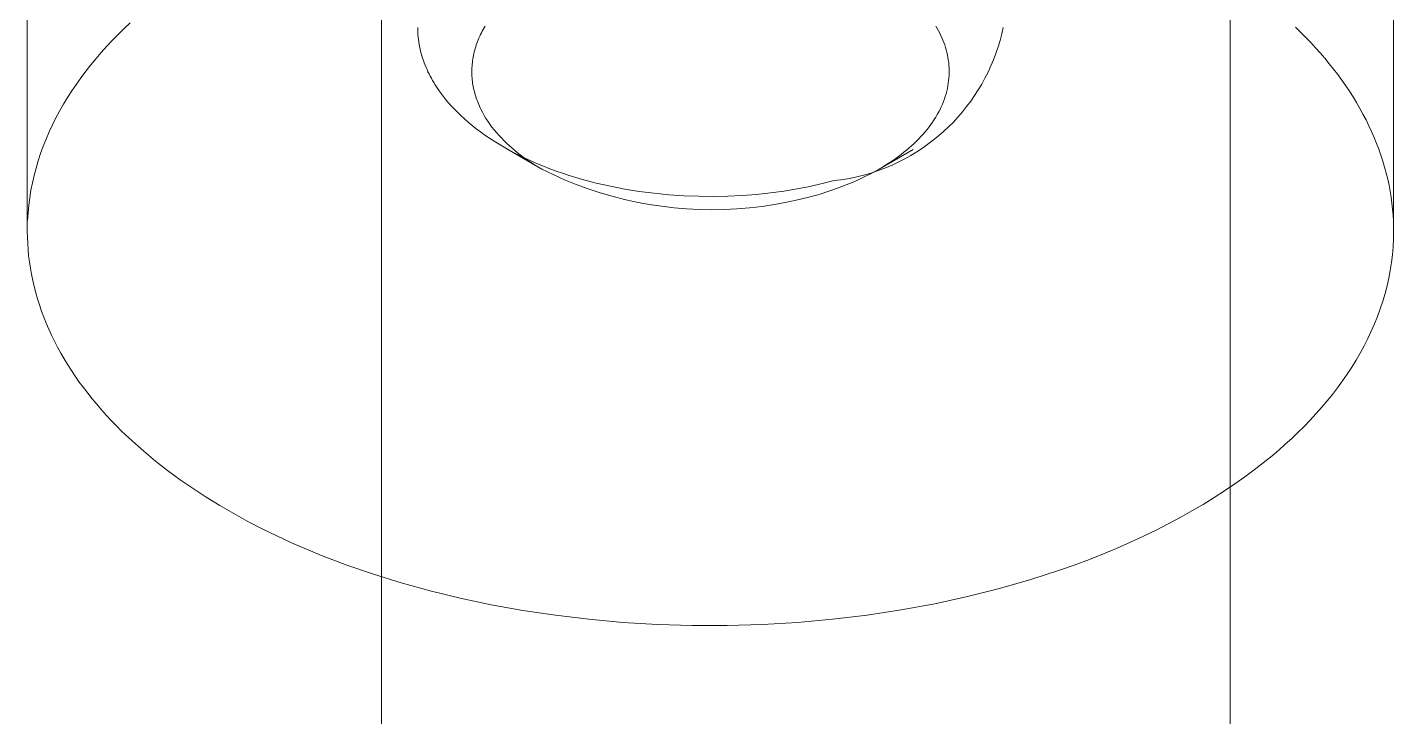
# Model space of a CAD drawing. Header units: inches. Extents: x -6 to 195, y -3 to 126.
# Drawn here: x 179.537 to 180.088, y 45.536 to 45.814 of the extents above; entities that cross this region are included whole.
import ezdxf

# ---------------------------------------------------------------- set-up
doc = ezdxf.new("R2010")
doc.units = ezdxf.units.IN
doc.linetypes.add('HIDDEN', pattern=[1.905, 1.27, -0.635])
doc.layers.add('ZANO_R', color=7, linetype='Continuous', lineweight=0)
doc.layers.add('ZANO_R_przerywana', color=250, linetype='HIDDEN', lineweight=0)

msp = doc.modelspace()

# ---------------------------------------------------------------- linework, layer by layer
at = {"layer": 'ZANO_R'}
msp.add_line((179.6798, 57.18639), (179.6798, 44.52105), dxfattribs=at)
at = {"layer": 'ZANO_R_przerywana'}
for p, q in [((179.53694, 45.73164), (179.53694, 45.98491)), ((180.08812, 45.98454), (180.08812, 45.73164)), ((179.62848, 42.1211), (179.62848, 45.97578)), ((180.02218, 45.97547), (180.02218, 42.1211)), ((179.5784, 45.81557), (179.57597, 45.81327)), ((179.72164, 45.81427), (179.72124, 45.81359)), ((179.904, 45.81329), (179.90346, 45.8142)), ((179.57359, 45.81092), (179.57126, 45.80854)), ((179.57597, 45.81327), (179.57359, 45.81092)), ((179.69444, 45.81278), (179.69442, 45.81376)), ((179.69447, 45.8118), (179.69444, 45.81278)), ((179.69453, 45.81082), (179.69447, 45.8118)), ((179.69462, 45.80985), (179.69453, 45.81082)), ((179.69473, 45.80888), (179.69462, 45.80985)), ((179.69486, 45.80792), (179.69473, 45.80888)), ((179.71885, 45.80875), (179.71857, 45.80806)), ((179.71914, 45.80945), (179.71885, 45.80875)), ((179.71945, 45.81015), (179.71914, 45.80945)), ((179.71978, 45.81084), (179.71945, 45.81015)), ((179.72012, 45.81153), (179.71978, 45.81084)), ((179.72048, 45.81222), (179.72012, 45.81153)), ((179.72085, 45.81291), (179.72048, 45.81222)), ((179.72124, 45.81359), (179.72085, 45.81291)), ((179.90451, 45.81237), (179.904, 45.81329)), ((179.90499, 45.81144), (179.90451, 45.81237)), ((179.90545, 45.8105), (179.90499, 45.81144)), ((179.90588, 45.80955), (179.90545, 45.8105)), ((179.90628, 45.80859), (179.90588, 45.80955)), ((179.93004, 45.8111), (179.92934, 45.80845)), ((179.93064, 45.81376), (179.93004, 45.8111)), ((180.05265, 45.80973), (180.04851, 45.81383)), ((180.05465, 45.80765), (180.05265, 45.80973)), ((179.56679, 45.80367), (179.56465, 45.80117)), ((179.569, 45.80612), (179.56679, 45.80367)), ((179.57126, 45.80854), (179.569, 45.80612)), ((179.69501, 45.80695), (179.69486, 45.80792)), ((179.69519, 45.806), (179.69501, 45.80695)), ((179.69539, 45.80505), (179.69519, 45.806)), ((179.69561, 45.8041), (179.69539, 45.80505)), ((179.69586, 45.80316), (179.69561, 45.8041)), ((179.71723, 45.80384), (179.71706, 45.80314)), ((179.71742, 45.80454), (179.71723, 45.80384)), ((179.71761, 45.80525), (179.71742, 45.80454)), ((179.71783, 45.80595), (179.71761, 45.80525)), ((179.71806, 45.80665), (179.71783, 45.80595)), ((179.71831, 45.80736), (179.71806, 45.80665)), ((179.71857, 45.80806), (179.71831, 45.80736)), ((179.90666, 45.80762), (179.90628, 45.80859)), ((179.90701, 45.80664), (179.90666, 45.80762)), ((179.90733, 45.80565), (179.90701, 45.80664)), ((179.90762, 45.80466), (179.90733, 45.80565)), ((179.90788, 45.80366), (179.90762, 45.80466)), ((179.90811, 45.80265), (179.90788, 45.80366)), ((179.92767, 45.80325), (179.92669, 45.8007)), ((179.92855, 45.80584), (179.92767, 45.80325)), ((179.92934, 45.80845), (179.92855, 45.80584)), ((180.0566, 45.80554), (180.05465, 45.80765)), ((180.05849, 45.80342), (180.0566, 45.80554)), ((180.06034, 45.80127), (180.05849, 45.80342)), ((179.56257, 45.79864), (179.56055, 45.79608)), ((179.56465, 45.80117), (179.56257, 45.79864)), ((179.69613, 45.80222), (179.69586, 45.80316)), ((179.69641, 45.80129), (179.69613, 45.80222)), ((179.69672, 45.80037), (179.69641, 45.80129)), ((179.69705, 45.79945), (179.69672, 45.80037)), ((179.6974, 45.79854), (179.69705, 45.79945)), ((179.69777, 45.79763), (179.6974, 45.79854)), ((179.71633, 45.79821), (179.71629, 45.7975)), ((179.71639, 45.79891), (179.71633, 45.79821)), ((179.71646, 45.79961), (179.71639, 45.79891)), ((179.71655, 45.80032), (179.71646, 45.79961)), ((179.71666, 45.80102), (179.71655, 45.80032)), ((179.71678, 45.80173), (179.71666, 45.80102)), ((179.71691, 45.80243), (179.71678, 45.80173)), ((179.71706, 45.80314), (179.71691, 45.80243)), ((179.90831, 45.80163), (179.90811, 45.80265)), ((179.90847, 45.80061), (179.90831, 45.80163)), ((179.90861, 45.79958), (179.90847, 45.80061)), ((179.90871, 45.79854), (179.90861, 45.79958)), ((179.90877, 45.79751), (179.90871, 45.79854)), ((179.92564, 45.79818), (179.92449, 45.7957)), ((179.92669, 45.8007), (179.92564, 45.79818)), ((180.06213, 45.7991), (180.06034, 45.80127)), ((180.06387, 45.79691), (180.06213, 45.7991)), ((179.55861, 45.79348), (179.55673, 45.79085)), ((179.56055, 45.79608), (179.55861, 45.79348)), ((179.69817, 45.79673), (179.69777, 45.79763)), ((179.69857, 45.79584), (179.69817, 45.79673)), ((179.699, 45.79495), (179.69857, 45.79584)), ((179.69945, 45.79408), (179.699, 45.79495)), ((179.69992, 45.79321), (179.69945, 45.79408)), ((179.7004, 45.79234), (179.69992, 45.79321)), ((179.7009, 45.79149), (179.7004, 45.79234)), ((179.71627, 45.7968), (179.71625, 45.79611)), ((179.71625, 45.79611), (179.71626, 45.79541)), ((179.71626, 45.79541), (179.71628, 45.79471)), ((179.71629, 45.7975), (179.71627, 45.7968)), ((179.71628, 45.79471), (179.71631, 45.79402)), ((179.71631, 45.79402), (179.71636, 45.79333)), ((179.71636, 45.79333), (179.71642, 45.79264)), ((179.71642, 45.79264), (179.7165, 45.79195)), ((179.90846, 45.7912), (179.9086, 45.79226)), ((179.9086, 45.79226), (179.90871, 45.79331)), ((179.90871, 45.79331), (179.90877, 45.79437)), ((179.90881, 45.79646), (179.90877, 45.79751)), ((179.90877, 45.79437), (179.90881, 45.79542)), ((179.90881, 45.79542), (179.90881, 45.79646)), ((179.92326, 45.79326), (179.92194, 45.79087)), ((179.92449, 45.7957), (179.92326, 45.79326)), ((180.06556, 45.7947), (180.06387, 45.79691)), ((180.06718, 45.79248), (180.06556, 45.7947)), ((180.06876, 45.79024), (180.06718, 45.79248)), ((179.55493, 45.78819), (179.5532, 45.78549)), ((179.55673, 45.79085), (179.55493, 45.78819)), ((179.70142, 45.79064), (179.7009, 45.79149)), ((179.70195, 45.7898), (179.70142, 45.79064)), ((179.7025, 45.78897), (179.70195, 45.7898)), ((179.70307, 45.78815), (179.7025, 45.78897)), ((179.70425, 45.78653), (179.70307, 45.78815)), ((179.7165, 45.79195), (179.71659, 45.79126)), ((179.71659, 45.79126), (179.7167, 45.79058)), ((179.7167, 45.79058), (179.71682, 45.7899)), ((179.71682, 45.7899), (179.71696, 45.78922)), ((179.71696, 45.78922), (179.71711, 45.78855)), ((179.71711, 45.78855), (179.71727, 45.78788)), ((179.71727, 45.78788), (179.71745, 45.78721)), ((179.71745, 45.78721), (179.71764, 45.78655)), ((179.90724, 45.78592), (179.90755, 45.78697)), ((179.90755, 45.78697), (179.90783, 45.78803)), ((179.90783, 45.78803), (179.90808, 45.78909)), ((179.90808, 45.78909), (179.90829, 45.79015)), ((179.90829, 45.79015), (179.90846, 45.7912)), ((179.92054, 45.78852), (179.91906, 45.78622)), ((179.92194, 45.79087), (179.92054, 45.78852)), ((180.07027, 45.78798), (180.06876, 45.79024)), ((180.07173, 45.7857), (180.07027, 45.78798)), ((179.55155, 45.78277), (179.54998, 45.78001)), ((179.5532, 45.78549), (179.55155, 45.78277)), ((179.70549, 45.78494), (179.70425, 45.78653)), ((179.70662, 45.78358), (179.70549, 45.78494)), ((179.70782, 45.78221), (179.70662, 45.78358)), ((179.70908, 45.78086), (179.70782, 45.78221)), ((179.71764, 45.78655), (179.71784, 45.78589)), ((179.71784, 45.78589), (179.71806, 45.78523)), ((179.71806, 45.78523), (179.71829, 45.78458)), ((179.71829, 45.78458), (179.71853, 45.78393)), ((179.71853, 45.78393), (179.71878, 45.78328)), ((179.71878, 45.78328), (179.71905, 45.78264)), ((179.71905, 45.78264), (179.71933, 45.782)), ((179.71933, 45.782), (179.71962, 45.78137)), ((179.71962, 45.78137), (179.71992, 45.78074)), ((179.90512, 45.78069), (179.90561, 45.78172)), ((179.90561, 45.78172), (179.90607, 45.78277)), ((179.90607, 45.78277), (179.9065, 45.78382)), ((179.9065, 45.78382), (179.90688, 45.78487)), ((179.90688, 45.78487), (179.90724, 45.78592)), ((179.91586, 45.78179), (179.91415, 45.77966)), ((179.9175, 45.78398), (179.91586, 45.78179)), ((179.91906, 45.78622), (179.9175, 45.78398)), ((180.07313, 45.78341), (180.07173, 45.7857)), ((180.07447, 45.7811), (180.07313, 45.78341)), ((179.54849, 45.77722), (179.54708, 45.77441)), ((179.54998, 45.78001), (179.54849, 45.77722)), ((179.71041, 45.7795), (179.70908, 45.78086)), ((179.7118, 45.77816), (179.71041, 45.7795)), ((179.71325, 45.77682), (179.7118, 45.77816)), ((179.71477, 45.77549), (179.71325, 45.77682)), ((179.71992, 45.78074), (179.72056, 45.7795)), ((179.72056, 45.7795), (179.72124, 45.77827)), ((179.72124, 45.77827), (179.72197, 45.77706)), ((179.72197, 45.77706), (179.72274, 45.77588)), ((179.72274, 45.77588), (179.72355, 45.77471)), ((179.90212, 45.77558), (179.90279, 45.77659)), ((179.90279, 45.77659), (179.90342, 45.7776)), ((179.90342, 45.7776), (179.90402, 45.77862)), ((179.90402, 45.77862), (179.90459, 45.77965)), ((179.90459, 45.77965), (179.90512, 45.78069)), ((179.91236, 45.77759), (179.9105, 45.77559)), ((179.91415, 45.77966), (179.91236, 45.77759)), ((180.07575, 45.77878), (180.07447, 45.7811)), ((180.07697, 45.77645), (180.07575, 45.77878)), ((180.07813, 45.7741), (180.07697, 45.77645)), ((179.54576, 45.77157), (179.54452, 45.76871)), ((179.54708, 45.77441), (179.54576, 45.77157)), ((179.71636, 45.77418), (179.71477, 45.77549)), ((179.71801, 45.77287), (179.71636, 45.77418)), ((179.71973, 45.77158), (179.71801, 45.77287)), ((179.72151, 45.77031), (179.71973, 45.77158)), ((179.72336, 45.76905), (179.72151, 45.77031)), ((179.72355, 45.77471), (179.72439, 45.77357)), ((179.72439, 45.77357), (179.72527, 45.77244)), ((179.72527, 45.77244), (179.72622, 45.77134)), ((179.72622, 45.77134), (179.72718, 45.77025)), ((179.72718, 45.77025), (179.72818, 45.76919)), ((179.89743, 45.76972), (179.89829, 45.77067)), ((179.89829, 45.77067), (179.89912, 45.77163)), ((179.89912, 45.77163), (179.89992, 45.7726)), ((179.89992, 45.7726), (179.90069, 45.77359)), ((179.90069, 45.77359), (179.90142, 45.77458)), ((179.90142, 45.77458), (179.90212, 45.77558)), ((179.90659, 45.77178), (179.90453, 45.76998)), ((179.90858, 45.77365), (179.90659, 45.77178)), ((179.9105, 45.77559), (179.90858, 45.77365)), ((180.07923, 45.77174), (180.07813, 45.7741)), ((180.08026, 45.76937), (180.07923, 45.77174)), ((179.54337, 45.76582), (179.54231, 45.76291)), ((179.54452, 45.76871), (179.54337, 45.76582)), ((179.72527, 45.76781), (179.72336, 45.76905)), ((179.72724, 45.76659), (179.72527, 45.76781)), ((179.72928, 45.76539), (179.72724, 45.76659)), ((179.72818, 45.76919), (179.72919, 45.76815)), ((179.72919, 45.76815), (179.73023, 45.76712)), ((179.73138, 45.76422), (179.72928, 45.76539)), ((179.73023, 45.76712), (179.7313, 45.76612)), ((179.7313, 45.76612), (179.73238, 45.76514)), ((179.73238, 45.76514), (179.73349, 45.76419)), ((179.89164, 45.76425), (179.89267, 45.76513)), ((179.89267, 45.76513), (179.89368, 45.76602)), ((179.89368, 45.76602), (179.89466, 45.76693)), ((179.89466, 45.76693), (179.89561, 45.76784)), ((179.89561, 45.76784), (179.89654, 45.76877)), ((179.898, 45.76503), (179.89571, 45.76353)), ((179.89654, 45.76877), (179.89743, 45.76972)), ((179.90023, 45.7666), (179.898, 45.76503)), ((179.90241, 45.76826), (179.90023, 45.7666)), ((179.90453, 45.76998), (179.90241, 45.76826)), ((180.08124, 45.76699), (180.08026, 45.76937)), ((180.08215, 45.76461), (180.08124, 45.76699)), ((180.08299, 45.76221), (180.08215, 45.76461)), ((179.54135, 45.75997), (179.54047, 45.75702)), ((179.54231, 45.76291), (179.54135, 45.75997)), ((179.74445, 45.75663), (179.73136, 45.76419)), ((179.73354, 45.76307), (179.73138, 45.76422)), ((179.73349, 45.76419), (179.73461, 45.76326)), ((179.73576, 45.76194), (179.73354, 45.76307)), ((179.73461, 45.76326), (179.73576, 45.76236)), ((179.73576, 45.76236), (179.73693, 45.76148)), ((179.73804, 45.76084), (179.73576, 45.76194)), ((179.73693, 45.76148), (179.73811, 45.76062)), ((179.74037, 45.75978), (179.73804, 45.76084)), ((179.73811, 45.76062), (179.73931, 45.7598)), ((179.73931, 45.7598), (179.74053, 45.759)), ((179.74276, 45.75874), (179.74037, 45.75978)), ((179.89425, 45.7645), (179.88061, 45.75663)), ((179.88249, 45.75774), (179.88491, 45.75928)), ((179.88491, 45.75928), (179.88609, 45.76007)), ((179.88609, 45.76007), (179.88725, 45.76087)), ((179.88856, 45.75954), (179.88609, 45.75837)), ((179.88725, 45.76087), (179.88838, 45.7617)), ((179.88838, 45.7617), (179.88949, 45.76253)), ((179.89099, 45.76079), (179.88856, 45.75954)), ((179.88949, 45.76253), (179.89058, 45.76338)), ((179.89058, 45.76338), (179.89164, 45.76425)), ((179.89338, 45.76212), (179.89099, 45.76079)), ((179.89571, 45.76353), (179.89338, 45.76212)), ((180.08377, 45.75981), (180.08299, 45.76221)), ((180.08449, 45.7574), (180.08377, 45.75981)), ((179.53969, 45.75405), (179.539, 45.75106)), ((179.54047, 45.75702), (179.53969, 45.75405)), ((179.74053, 45.759), (179.74176, 45.75823)), ((179.74176, 45.75823), (179.74301, 45.75748)), ((179.74521, 45.75773), (179.74276, 45.75874)), ((179.74445, 45.75663), (179.74903, 45.75441)), ((179.74771, 45.75676), (179.74521, 45.75773)), ((179.75025, 45.75582), (179.74771, 45.75676)), ((179.74903, 45.75441), (179.75367, 45.75234)), ((179.75285, 45.75492), (179.75025, 45.75582)), ((179.75549, 45.75405), (179.75285, 45.75492)), ((179.76089, 45.75243), (179.75549, 45.75405)), ((179.8732, 45.75389), (179.87054, 45.75327)), ((179.87584, 45.75461), (179.8732, 45.75389)), ((179.87405, 45.7532), (179.87736, 45.75486)), ((179.87845, 45.75541), (179.87584, 45.75461)), ((179.87736, 45.75486), (179.88061, 45.75663)), ((179.88103, 45.75631), (179.87845, 45.75541)), ((179.88357, 45.7573), (179.88103, 45.75631)), ((179.88609, 45.75837), (179.88357, 45.7573)), ((180.08514, 45.75498), (180.08449, 45.7574)), ((180.08573, 45.75256), (180.08514, 45.75498)), ((179.53841, 45.74805), (179.53792, 45.74504)), ((179.539, 45.75106), (179.53841, 45.74805)), ((179.75367, 45.75234), (179.75838, 45.75044)), ((179.75838, 45.75044), (179.76315, 45.74868)), ((179.76645, 45.75097), (179.76089, 45.75243)), ((179.76315, 45.74868), (179.76798, 45.74709)), ((179.77214, 45.74968), (179.76645, 45.75097)), ((179.77793, 45.74856), (179.77214, 45.74968)), ((179.78382, 45.74762), (179.77793, 45.74856)), ((179.84746, 45.74862), (179.84214, 45.74775)), ((179.85263, 45.74962), (179.84746, 45.74862)), ((179.85763, 45.75073), (179.85263, 45.74962)), ((179.86245, 45.75196), (179.85763, 45.75073)), ((179.86032, 45.74765), (179.86382, 45.74888)), ((179.86516, 45.7523), (179.86245, 45.75196)), ((179.86382, 45.74888), (179.86728, 45.75021)), ((179.86786, 45.75274), (179.86516, 45.7523)), ((179.86728, 45.75021), (179.87069, 45.75165)), ((179.87054, 45.75327), (179.86786, 45.75274)), ((179.87069, 45.75165), (179.87405, 45.7532)), ((180.08626, 45.75013), (180.08573, 45.75256)), ((180.08672, 45.74771), (180.08626, 45.75013)), ((179.53792, 45.74504), (179.53753, 45.742)), ((179.76798, 45.74709), (179.77286, 45.74566)), ((179.77286, 45.74566), (179.77778, 45.7444)), ((179.77778, 45.7444), (179.78274, 45.7433)), ((179.78274, 45.7433), (179.78774, 45.74236)), ((179.78976, 45.74685), (179.78382, 45.74762)), ((179.79574, 45.74626), (179.78976, 45.74685)), ((179.80173, 45.74585), (179.79574, 45.74626)), ((179.80771, 45.74563), (179.80173, 45.74585)), ((179.81365, 45.74557), (179.80771, 45.74563)), ((179.81954, 45.74569), (179.81365, 45.74557)), ((179.82535, 45.74597), (179.81954, 45.74569)), ((179.83107, 45.74641), (179.82535, 45.74597)), ((179.83667, 45.74701), (179.83107, 45.74641)), ((179.84214, 45.74775), (179.83667, 45.74701)), ((179.83833, 45.7423), (179.84333, 45.74322)), ((179.84333, 45.74322), (179.8483, 45.7443)), ((179.8483, 45.7443), (179.85322, 45.74556)), ((179.85322, 45.74556), (179.85679, 45.74655)), ((179.85679, 45.74655), (179.86032, 45.74765)), ((180.08711, 45.74528), (180.08672, 45.74771)), ((180.08744, 45.74284), (180.08711, 45.74528)), ((180.08771, 45.74041), (180.08744, 45.74284)), ((179.53723, 45.73896), (179.53704, 45.73591)), ((179.53753, 45.742), (179.53723, 45.73896)), ((179.78774, 45.74236), (179.79276, 45.7416)), ((179.79276, 45.7416), (179.79781, 45.741)), ((179.79781, 45.741), (179.80287, 45.74057)), ((179.80287, 45.74057), (179.80795, 45.74031)), ((179.80795, 45.74031), (179.81303, 45.74021)), ((179.81303, 45.74021), (179.81811, 45.74029)), ((179.81811, 45.74029), (179.82319, 45.74054)), ((179.82319, 45.74054), (179.82826, 45.74096)), ((179.82826, 45.74096), (179.83331, 45.74154)), ((179.83331, 45.74154), (179.83833, 45.7423)), ((180.08791, 45.73798), (180.08771, 45.74041)), ((180.08804, 45.73555), (180.08791, 45.73798)), ((179.53694, 45.73164), (179.53698, 45.72916)), ((180.08807, 45.72845), (180.08812, 45.73164)), ((179.53698, 45.72916), (179.53708, 45.72666)), ((179.53708, 45.72666), (179.53725, 45.72417)), ((180.0879, 45.72526), (180.08807, 45.72845)), ((179.53725, 45.72417), (179.53748, 45.72168)), ((179.53748, 45.72168), (179.53779, 45.71918)), ((180.08724, 45.71892), (180.08763, 45.72208)), ((180.08763, 45.72208), (180.0879, 45.72526)), ((179.53779, 45.71918), (179.53816, 45.71669)), ((179.53816, 45.71669), (179.5386, 45.7142)), ((180.08615, 45.71263), (180.08675, 45.71577)), ((180.08675, 45.71577), (180.08724, 45.71892)), ((179.5386, 45.7142), (179.53911, 45.71171)), ((179.53911, 45.71171), (179.53969, 45.70923)), ((180.08463, 45.7064), (180.08544, 45.70951)), ((180.08544, 45.70951), (180.08615, 45.71263)), ((179.53969, 45.70923), (179.54034, 45.70675)), ((179.54034, 45.70675), (179.54105, 45.70428)), ((179.54105, 45.70428), (179.54183, 45.70181)), ((180.08372, 45.70332), (180.08463, 45.7064)), ((179.54183, 45.70181), (179.54268, 45.69935)), ((179.54268, 45.69935), (179.54359, 45.6969)), ((180.0816, 45.69722), (180.08271, 45.70026)), ((180.08271, 45.70026), (180.08372, 45.70332)), ((179.54359, 45.6969), (179.54457, 45.69446)), ((179.54457, 45.69446), (179.54562, 45.69203)), ((180.07908, 45.69123), (180.08039, 45.69421)), ((180.08039, 45.69421), (180.0816, 45.69722)), ((179.54562, 45.69203), (179.54673, 45.68961)), ((179.54673, 45.68961), (179.54791, 45.68721)), ((180.0762, 45.68534), (180.07769, 45.68827)), ((180.07769, 45.68827), (180.07908, 45.69123)), ((179.54791, 45.68721), (179.54915, 45.68481)), ((179.54915, 45.68481), (179.55046, 45.68243)), ((179.55046, 45.68243), (179.55182, 45.68006)), ((180.07295, 45.67957), (180.07462, 45.68244)), ((180.07462, 45.68244), (180.0762, 45.68534)), ((179.55182, 45.68006), (179.55326, 45.67771)), ((179.55326, 45.67771), (179.55475, 45.67538)), ((180.06936, 45.67394), (180.0712, 45.67674)), ((180.0712, 45.67674), (180.07295, 45.67957)), ((179.55475, 45.67538), (179.5563, 45.67306)), ((179.5563, 45.67306), (179.55791, 45.67076)), ((180.06545, 45.66845), (180.06745, 45.67118)), ((180.06745, 45.67118), (180.06936, 45.67394)), ((179.55791, 45.67076), (179.55959, 45.66848)), ((179.55959, 45.66848), (179.56132, 45.66622)), ((179.56132, 45.66622), (179.5631, 45.66398)), ((180.06124, 45.6631), (180.06338, 45.66576)), ((180.06338, 45.66576), (180.06545, 45.66845)), ((179.5631, 45.66398), (179.56495, 45.66176)), ((179.56495, 45.66176), (179.56685, 45.65956)), ((180.05675, 45.65791), (180.05903, 45.66049)), ((180.05903, 45.66049), (180.06124, 45.6631)), ((179.56685, 45.65956), (179.5688, 45.65738)), ((179.5688, 45.65738), (179.57081, 45.65523)), ((179.57081, 45.65523), (179.57286, 45.6531)), ((180.05199, 45.65288), (180.0544, 45.65538)), ((180.0544, 45.65538), (180.05675, 45.65791)), ((179.57286, 45.6531), (179.57497, 45.65099)), ((179.57497, 45.65099), (179.57934, 45.64685)), ((180.04699, 45.64802), (180.04952, 45.65043)), ((180.04952, 45.65043), (180.05199, 45.65288)), ((179.57934, 45.64685), (179.58389, 45.64281)), ((180.03907, 45.64104), (180.04176, 45.64332)), ((180.04176, 45.64332), (180.0444, 45.64565)), ((180.0444, 45.64565), (180.04699, 45.64802)), ((179.58389, 45.64281), (179.58862, 45.63888)), ((179.58862, 45.63888), (179.59353, 45.63506)), ((180.03185, 45.6353), (180.03554, 45.63816)), ((180.03554, 45.63816), (180.03907, 45.64104)), ((179.59353, 45.63506), (179.59859, 45.63135)), ((180.02406, 45.62965), (180.02803, 45.63246)), ((180.02803, 45.63246), (180.03185, 45.6353)), ((179.59859, 45.63135), (179.6038, 45.62776)), ((179.6038, 45.62776), (179.60914, 45.62428)), ((180.01568, 45.62413), (180.01994, 45.62687)), ((180.01994, 45.62687), (180.02406, 45.62965)), ((179.60914, 45.62428), (179.61461, 45.62092)), ((180.00674, 45.61875), (180.01128, 45.62142)), ((180.01128, 45.62142), (180.01568, 45.62413)), ((179.61461, 45.62092), (179.6202, 45.61769)), ((179.6202, 45.61769), (179.6259, 45.61457)), ((179.99722, 45.61355), (180.00205, 45.61612)), ((180.00205, 45.61612), (180.00674, 45.61875)), ((179.6259, 45.61457), (179.63169, 45.61158)), ((179.63169, 45.61158), (179.63756, 45.60871)), ((179.98715, 45.60855), (179.99225, 45.61102)), ((179.99225, 45.61102), (179.99722, 45.61355)), ((179.63756, 45.60871), (179.64351, 45.60597)), ((179.64351, 45.60597), (179.64953, 45.60335)), ((179.97653, 45.60377), (179.98191, 45.60613)), ((179.98191, 45.60613), (179.98715, 45.60855)), ((179.64953, 45.60335), (179.6556, 45.60085)), ((179.6556, 45.60085), (179.66585, 45.59694)), ((179.95965, 45.5971), (179.9654, 45.59925)), ((179.9654, 45.59925), (179.97103, 45.60148)), ((179.97103, 45.60148), (179.97653, 45.60377)), ((179.66585, 45.59694), (179.67659, 45.59324)), ((179.94169, 45.59109), (179.95377, 45.59502)), ((179.95377, 45.59502), (179.95965, 45.5971)), ((179.67659, 45.59324), (179.68779, 45.58977)), ((179.68779, 45.58977), (179.69944, 45.58655)), ((179.92917, 45.58748), (179.94169, 45.59109)), ((179.69944, 45.58655), (179.71151, 45.58361)), ((179.71151, 45.58361), (179.72399, 45.58097)), ((179.90303, 45.58135), (179.91627, 45.58423)), ((179.91627, 45.58423), (179.92917, 45.58748)), ((179.72399, 45.58097), (179.73683, 45.57865)), ((179.73683, 45.57865), (179.75, 45.57668)), ((179.87572, 45.57677), (179.88949, 45.57886)), ((179.88949, 45.57886), (179.90303, 45.58135)), ((179.75, 45.57668), (179.76347, 45.57507)), ((179.76347, 45.57507), (179.77718, 45.57385)), ((179.77718, 45.57385), (179.79109, 45.57301)), ((179.79109, 45.57301), (179.80514, 45.57259)), ((179.80514, 45.57259), (179.81929, 45.57258)), ((179.81929, 45.57258), (179.83348, 45.57299)), ((179.83348, 45.57299), (179.84765, 45.57383)), ((179.84765, 45.57383), (179.86175, 45.57509)), ((179.86175, 45.57509), (179.87572, 45.57677))]:
    msp.add_line(p, q, dxfattribs=at)

doc.saveas('drawing.dxf')
